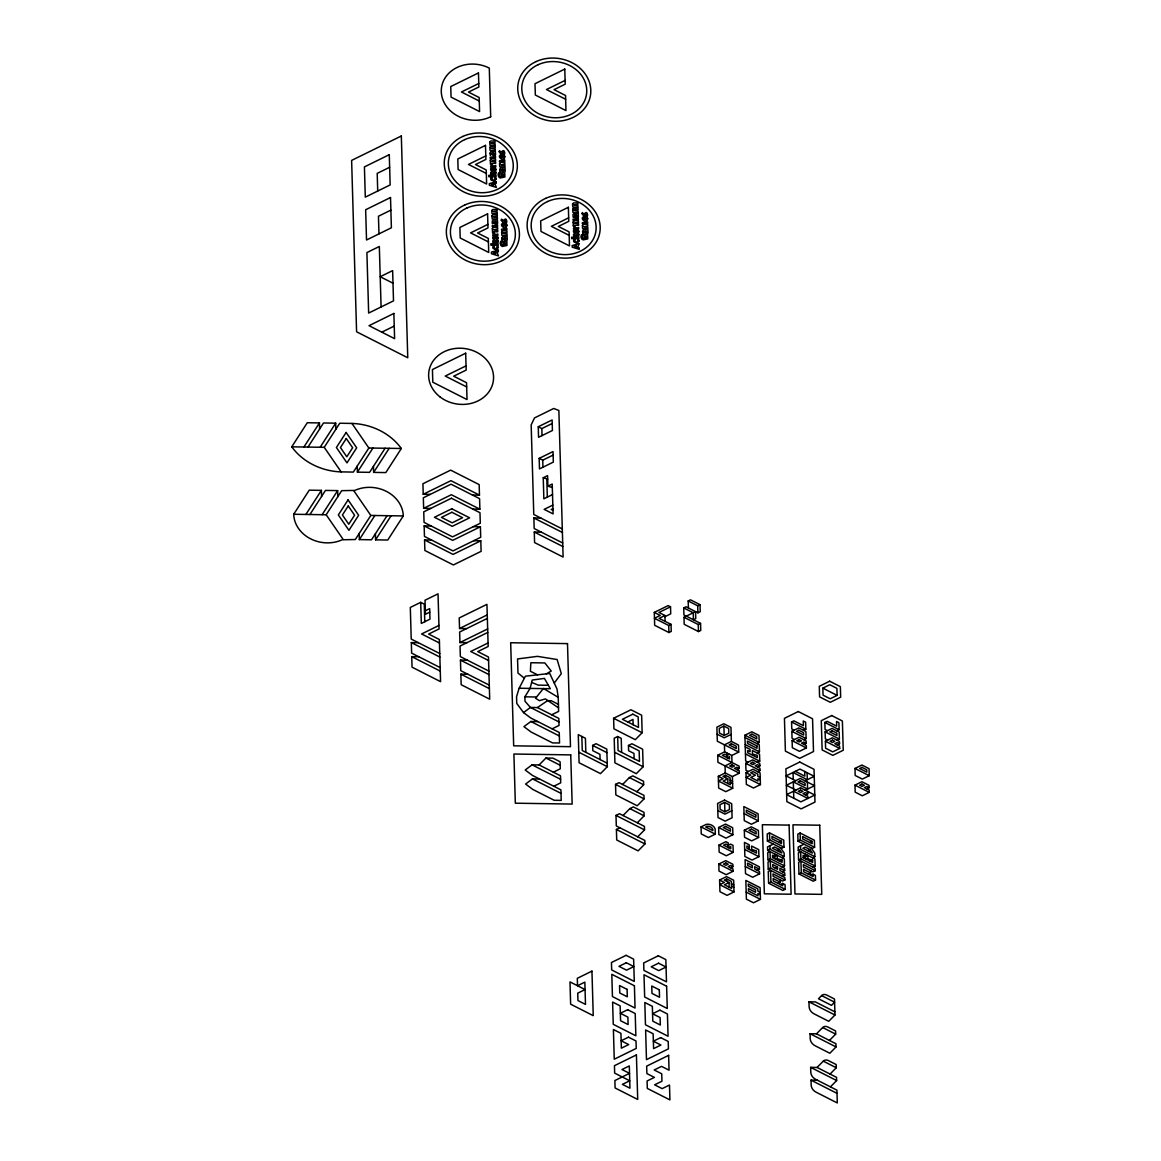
<?xml version="1.0" encoding="UTF-8"?>
<svg xmlns="http://www.w3.org/2000/svg" width="1161" height="1161" viewBox="0 0 1161 1161"><rect width="100%" height="100%" fill="white"/><g stroke="black" fill="none" stroke-linecap="round" stroke-linejoin="round"><path stroke-width="1.5" d="M551.707 714.784L558.63 711.388L558.223 697.34L556.961 688.821L549.733 673.467L525.396 676.195L519.141 688.241L516.558 696.702L516.747 703.435L523.538 712.607L530.722 717.977L559.239 732.46L559.544 742.996L552.52 742.895L531.128 732.025L523.945 726.655L530.824 721.489L537.848 721.605M558.934 721.924L530.417 707.441L525.004 701.273L524.874 696.818L530.084 688.4L532.246 680.056L544.422 678.401L550.314 688.72L519.141 688.241M373.45 466.316L373.624 472.396L385.815 472.585L401.343 448.494L368.864 448.001L353.336 472.092L340.158 471.859A58.471 50.271 8.2 0 1 291.759 446.811L307.273 422.735L319.449 422.923L319.623 429.004M303.921 447.014L319.449 422.923M307.984 447.072L323.513 422.981L335.689 423.17L335.863 429.251M320.16 447.261L335.689 423.17M291.745 446.825L324.224 447.319L339.752 423.228L352.929 423.46A58.471 50.271 8.2 0 1 401.329 448.509M375.409 533.755L375.584 539.836L387.759 540.025L403.288 515.934L370.823 515.44L355.295 539.531L342.205 539.778A32.566 28.009 8.2 0 1 293.704 514.265L309.232 490.174L321.408 490.363L321.582 496.444M305.88 514.454L321.408 490.363M309.943 514.512L325.472 490.421L337.648 490.61L337.822 496.69M322.119 514.7L337.648 490.61M293.704 514.265L326.168 514.758L341.697 490.668L354.802 490.421A32.566 28.009 8.2 0 1 403.288 515.934M385.104 448.248L369.575 472.338L357.399 472.15L372.928 448.059M373.624 472.396L389.167 448.32M387.063 515.687L371.52 539.778L359.344 539.589L374.887 515.499M375.584 539.836L391.112 515.76M554.247 683.06L561.314 673.656L557.135 659.535L537.427 656.357L517.559 658.94L517.98 673.046L524.351 678.227M539.517 778.987L532.478 778.886L525.599 784.052L532.783 789.422L554.189 800.277L561.213 800.393L560.908 789.857L532.377 775.374L525.193 770.004L532.072 764.838L539.11 764.939L545.931 758.031L552.955 758.133L560.095 761.761L560.299 768.785L553.362 772.181M600.092 759.555L599.932 754.287L592.807 750.674L592.647 745.406L596.115 743.708L606.811 749.135L607.319 766.695L600.498 773.618L579.092 762.748L578.28 734.652L585.42 738.265L585.826 752.313M642.149 732.751L635.314 739.673L613.922 728.818L613.618 718.282L630.945 709.763L641.641 715.191L642.149 732.751L613.618 718.282M622.572 784.488L629.393 777.565L632.861 775.867L643.557 781.295L643.658 784.807L636.823 791.729M634.109 758.713L633.964 753.445L628.609 750.732L628.464 745.464L631.932 743.766L642.628 749.193L643.136 766.753L636.301 773.676L614.909 762.821L614.198 738.222L617.667 736.524L621.222 738.338L621.628 752.386M623.036 815.53L629.857 808.607L633.325 806.91L644.021 812.337L644.123 815.849L637.302 822.772M644.065 798.855L637.229 805.778L615.838 794.922L615.533 784.386L619.002 782.674L643.963 795.343L644.065 798.855L615.533 784.386M637.708 836.82L644.529 829.897L644.428 826.385L619.466 813.716L615.998 815.414L616.302 825.95L644.834 840.433L644.935 843.945L638.115 850.868L616.709 839.998L616.404 829.462L619.872 827.764M821.596 995.601L818.49 998.765L831.479 1005.353L834.599 1002.204L821.596 995.601A3.962 3.41 8.2 0 1 826.53 994.962L834.498 998.997L834.962 1015.004L828.751 1021.303L814.122 1013.887A9.636 8.287 8.2 0 1 809.115 1006.616L808.97 1001.812L815.385 1001.914L834.875 1011.797M816.459 1033.841L835.949 1043.739L836.051 1046.932L829.825 1053.245L815.211 1045.814A9.636 8.287 8.2 0 1 810.189 1038.544L810.059 1033.74L816.459 1033.841L822.685 1027.543A3.962 3.41 8.2 0 1 827.619 1026.89L835.586 1030.939L835.673 1034.132L829.462 1040.445M817.431 1080.252L811.017 1080.151L811.162 1084.955A9.636 8.287 8.2 0 0 816.168 1092.225L837.284 1102.95L836.921 1090.15L815.806 1079.425A9.636 8.287 8.2 0 1 810.784 1072.154L810.654 1067.365L817.054 1067.452L823.28 1061.154A3.962 3.41 8.2 0 1 828.214 1060.501L836.181 1064.55L836.268 1067.757L830.057 1074.056M830.42 1086.856L836.646 1080.557L836.544 1077.35L817.054 1067.452M523.538 712.607L530.417 707.441L537.441 707.557L558.833 718.412L559.036 725.436L552.114 728.847M537.441 707.557L547.513 700.678L551.301 700.736L558.426 704.364M546.309 673.859L551.243 671.058L544.857 662.946L530.867 662.728L530.388 671.261L537.572 674.831M478.767 83.476L461.454 91.995L479.275 101.036M565.102 80.399L546.497 89.542L565.654 99.266M389.632 167.286L377.209 173.395L377.717 191.043M485.806 155.908L468.493 164.427L486.328 173.468M390.88 210.126L378.457 216.236L378.965 233.883M487.896 224.378L470.582 232.882L488.418 241.938M568.672 217.818L551.359 226.337L569.18 235.378M381.809 332.162L394.247 326.067M466.054 365.86L445.258 376.062L466.664 386.932M538.254 426.769L552.114 419.963L552.418 430.499L538.559 437.305L538.254 426.769L541.824 428.583L552.215 423.475M423.228 494.281L450.947 480.669L479.478 495.137L479.174 484.601L450.642 470.132L422.923 483.745L423.228 494.281L430.267 494.397M423.649 508.329L451.353 494.717L479.885 509.2L479.58 498.649L451.048 484.181L423.33 497.793L423.649 508.329L430.673 508.445M539.168 458.377L553.028 451.571L553.333 462.107L539.488 468.913L539.168 458.377L542.738 460.191L553.129 455.083M552.52 494.571L543.856 498.824L543.246 477.751L547.586 475.633L547.89 486.169L552.317 487.547M543.246 477.751L547.687 479.145M547.89 486.169L552.215 484.035L553.086 513.888L544.161 509.374L552.825 505.108M480.393 526.76L452.674 540.373L424.157 525.889L424.462 536.426L452.979 550.909L480.698 537.296L480.393 526.76L473.369 526.644M480.799 540.808L453.08 554.421L424.563 539.952L424.868 550.488L453.385 564.957L481.104 551.344L480.799 540.808L473.775 540.692M552.926 508.62L551.199 509.476L552.984 510.376M424.781 621.715L424.273 604.155L420.703 602.341L410.312 607.45L411.226 639.072L439.758 653.541M425.347 610.759L429.672 608.625L429.976 619.161L421.312 623.428L420.703 602.341M429.773 612.137L425.448 614.271L425.028 600.222L438.031 593.837L439.047 628.957L428.656 634.066L439.351 639.493L440.57 681.652L412.039 667.169L411.734 656.633L418.773 656.734M438.945 625.445L421.617 633.964L439.453 643.005M467.883 674.265L460.859 674.164L461.164 684.7L489.695 699.183L488.476 657.024L477.781 651.597L488.171 646.488L486.938 604.344L459.234 617.957L459.538 628.507L487.257 614.88M487.359 618.392L459.64 632.019L459.945 642.555L466.969 642.657M459.945 642.555L487.664 628.928M487.765 632.44L460.046 646.067L460.351 656.604L488.883 671.087M488.07 642.976L470.742 651.495L488.578 660.536M665.093 621.367L664.919 615.504L659.143 618.349L671.043 624.371L671.247 631.395L668.925 632.542L654.673 625.3L654.296 612.413L668.155 605.607L670.521 606.811L670.724 613.835L664.963 616.68M670.521 606.811L658.984 612.486L664.919 615.504M688.4 608.001L688.197 600.963L690.505 599.831L700.025 604.663L700.228 611.687L697.906 612.819L686.02 606.782L683.713 607.929L683.916 614.953L700.562 623.399L700.765 630.423L698.458 631.555L684.192 624.313L683.989 617.289L695.541 611.615L695.744 618.639L693.436 619.771L693.233 612.747L683.713 607.929M688.197 600.963L697.703 605.795L700.025 604.663M654.296 612.413L660.232 615.432L654.47 618.276L668.721 625.518L671.043 624.371M683.989 617.289L698.254 624.531L700.562 623.399M627.782 721.997L632.977 719.443L633.137 724.711M553.782 786.229L560.705 782.833L560.502 775.809L539.11 764.939M723.898 726.104L719.283 728.368L719.414 733.055L724.174 735.464L728.789 733.201L728.658 728.513L723.898 726.104L724.174 735.464M822.844 688.139L829.767 684.729L836.907 688.357L837.11 695.381L830.173 698.777L823.047 695.163L822.844 688.139L837.11 695.381M731.169 734.405L724.232 737.801L717.106 734.187M731.372 741.429L724.435 744.84L724.638 751.864L731.778 755.477L738.701 752.067L738.498 745.043L731.372 741.429L730.966 727.381L723.825 723.753L716.903 727.163L717.309 741.211L738.701 752.067M748.047 762.182L745.667 760.977L744.927 735.218L751.849 731.807L758.989 735.435L759.192 742.46L756.885 743.591M717.716 755.26L739.107 766.129L739.18 768.466L736.8 767.261L734.492 768.393L739.252 770.802L739.31 773.153L717.919 762.284L717.716 755.26L724.638 751.864M794.153 730.196L791.773 728.992L791.57 721.968L793.877 720.836L803.397 725.654L803.252 720.981L805.632 722.186L805.836 729.21L803.528 730.342M729.398 754.273L727.091 755.405L724.711 754.2L722.403 755.332L729.529 758.96L729.471 756.609L727.163 757.741L727.018 753.068M794.429 739.572L792.049 738.352L791.846 731.328L798.768 727.932L805.908 731.546L806.111 738.57L803.804 739.702M757.146 752.952L759.454 751.82L759.25 744.796L744.999 737.554M827.43 730.704L825.065 729.5L824.861 722.476L827.169 721.344L836.675 726.162L836.544 721.489L838.91 722.693L839.113 729.718L836.805 730.85M732.388 776.549L732.722 788.261L725.799 791.671L718.659 788.043L718.325 776.332L725.248 772.936L732.388 776.549L739.31 773.153M748.323 771.543L745.942 770.338L745.739 763.314L752.662 759.918L759.802 763.532L759.875 765.868L757.553 767.015M806.242 743.258L803.862 742.053L801.554 743.185L806.314 745.594L806.373 747.945L799.45 751.341L792.324 747.728L792.121 740.703L799.044 737.293L806.169 740.921L806.242 743.258L803.934 744.39M727.773 778.828L723.143 781.092L730.284 784.72L730.08 777.681L725.32 775.272L723.013 776.404L727.773 778.828L727.903 783.501M736.872 769.598L739.18 768.466M757.422 762.327L759.729 761.195L759.526 754.171L752.401 750.543L752.502 754.055L757.219 755.303L757.291 757.64L747.771 752.821L747.713 750.47L750.093 751.675L750.021 749.338L745.26 746.929M827.706 740.079L825.326 738.86L825.123 731.836L832.06 728.44L839.185 732.054L839.388 739.078L837.081 740.225M746.015 772.689L752.938 769.279L760.078 772.892L760.411 784.604L753.489 788.014L746.349 784.386L746.015 772.689L750.761 775.098L746.146 777.362L760.411 784.604M757.698 771.688L760.005 770.556L759.933 768.219L755.187 765.796L757.494 764.664L759.875 765.868M839.534 743.766L837.154 742.561L834.846 743.693L839.592 746.102L839.664 748.453L832.727 751.849L825.602 748.235L825.398 741.211L832.321 737.801L839.461 741.429L839.534 743.766L837.212 744.898M724.609 802.425L719.994 804.689L720.125 809.377L724.885 811.786L729.5 809.522L729.369 804.834L724.609 802.425L724.885 811.786M731.88 810.726L724.957 814.122L717.817 810.509M701.041 826.908L706.193 824.368A7.329 6.298 8.2 0 1 715.147 828.925L715.307 834.149L708.37 837.545L701.244 833.932L701.041 826.908L715.307 834.149M804.994 780.86L814.224 776.317L799.958 769.075L786.113 775.882L795.619 780.714M718.615 827.488L725.552 824.092L732.678 827.706L732.881 834.73L725.959 838.14L718.833 834.527L718.615 827.488L732.881 834.73M805.255 790.22L814.5 785.678L800.234 778.45L786.374 785.257L795.895 790.075M854.989 768.451L861.912 765.041L869.052 768.669L869.255 775.693L862.318 779.089L855.193 775.475L854.989 768.451L869.255 775.693M805.4 794.908L807.708 793.776L807.635 791.425M758.307 820.842L751.385 824.252L744.245 820.624L743.838 806.576L758.104 813.817L758.307 820.842L744.041 813.6M744.332 830.231L751.269 826.835L758.394 830.449L758.597 837.473L751.675 840.883L744.535 837.255L744.332 830.231L758.597 837.473M718.949 845.106L725.872 841.71L728.252 842.915L728.382 847.603L730.704 846.456L730.762 848.807L723.637 845.179L725.944 844.047L728.324 845.252L730.632 844.12L733.012 845.324L733.215 852.348L726.278 855.759L719.152 852.13L718.949 845.106L733.215 852.348M869.125 787.695L866.745 786.49L864.437 787.622L869.183 790.031L869.255 792.368L862.318 795.778L855.193 792.165L854.989 785.141L861.912 781.73L869.052 785.344L869.125 787.695L866.803 788.827M769.496 832.887L767.189 834.033L767.392 841.057L781.658 848.299L783.965 847.153L783.762 840.129L769.496 832.887L769.699 839.911L783.965 847.153M732.925 866.614L730.559 865.395L728.237 866.541L732.997 868.95L733.07 871.287L726.133 874.697L719.007 871.069L718.804 864.045L725.727 860.649L732.867 864.263L732.925 866.614L730.617 867.746M767.392 841.057L769.699 839.911M773.328 844.076L767.552 846.906L767.653 850.418L784.299 858.864L784.502 865.888L782.195 867.02M779.133 842.407L781.455 841.261L781.513 843.612L772.007 838.779L771.934 836.442L781.455 841.261M800.118 833.017L797.81 834.149L798.013 841.174L812.279 848.415L814.587 847.283L814.383 840.259L800.118 833.017L800.321 840.042L814.587 847.283M767.653 850.418L769.975 849.286L784.226 856.528L784.125 853.016L780.468 847.69M751.733 850.723L751.602 846.035L758.728 849.649L758.931 856.673L752.009 860.083L744.869 856.47L744.462 842.407L749.222 844.831L749.353 849.504M777.028 850.563L779.336 849.431L781.788 852.972L772.283 848.154L774.59 847.008L779.336 849.431M798.013 841.174L800.321 840.042M719.602 880.009L726.539 876.613L733.665 880.227L733.999 891.938L727.076 895.349L719.951 891.721L719.602 880.009L724.362 882.433L719.747 884.697L733.999 891.938M729.05 882.505L724.42 884.769L731.561 888.397L731.357 881.359L726.597 878.95L724.29 880.082L729.05 882.505L729.181 887.178M770.236 858.647L770.033 851.623L767.726 852.755L767.929 859.779L770.236 858.647L784.502 865.888M772.544 857.515L777.173 855.251L777.275 858.763L781.992 859.996L782.064 862.347L772.544 857.515L772.486 855.178L774.866 856.383M803.963 844.192L798.188 847.022L798.289 850.549L814.935 858.995L815.138 866.019L812.831 867.151M809.768 842.523L812.076 841.391L812.149 843.728L802.643 838.91L802.57 836.559L812.076 841.391M776.114 859.329L777.275 858.763M781.919 857.66L784.226 856.528M757.117 870.3L759.439 869.168L759.367 866.817L745.101 859.575L745.507 873.638L752.647 877.252L759.57 873.841L759.497 871.505L754.752 869.096L754.679 866.745L759.439 869.168M798.289 850.549L800.597 849.402L814.862 856.644L814.761 853.132L811.089 847.806M778.494 860.533L779.641 859.967M779.684 861.143L781.992 859.996M770.512 868.022L770.309 860.998L768.002 862.13L768.205 869.154L770.512 868.022L784.778 875.263L784.705 872.912L779.96 870.503L779.887 868.167L784.633 870.576L784.575 868.239L767.929 859.779M807.664 850.679L809.972 849.547L812.424 853.103L802.904 848.27L805.212 847.138L809.972 849.547M775.2 868.094L777.507 866.948L777.58 869.299L772.82 866.875L772.747 864.539L777.507 866.948M800.872 858.777L800.669 851.753L798.362 852.885L798.565 859.909L800.872 858.777L815.138 866.019M803.18 857.645L807.795 855.367L807.896 858.879L812.627 860.127L812.685 862.463L803.18 857.645L803.107 855.294L805.487 856.499M806.75 859.445L807.896 858.879M782.325 871.708L784.633 870.576M812.555 857.776L814.862 856.644M809.13 860.649L810.276 860.083M810.305 861.259L812.627 860.127M770.919 882.07L770.585 870.358L768.263 871.49L768.611 883.202L770.919 882.07L785.184 889.311L785.054 884.624L782.674 883.419L780.366 884.551M782.47 876.395L784.778 875.263M777.986 883.347L780.294 882.215L780.221 879.864M784.909 879.936L782.601 881.068L773.095 876.25L773.008 873.899L784.909 879.936L784.851 877.6L768.205 869.154M801.279 872.825L800.945 861.114L798.623 862.246L798.971 873.957L801.279 872.825L815.544 880.067L815.399 875.379L813.034 874.175L810.726 875.307M808.346 874.102L810.654 872.97L810.581 870.619M815.269 870.692L812.961 871.838L803.456 867.006L803.368 864.655L815.269 870.692L815.196 868.355L798.565 859.909M760.455 899.369L753.518 902.779L746.392 899.151L745.841 880.43L760.107 887.657L760.455 899.369L746.189 892.127M785.184 889.311L782.877 890.443L768.611 883.202M815.544 880.067L813.237 881.199L798.971 873.957M574.768 214.829L574.448 217.281L573.186 217.267L572.953 214.625L574.202 213.45L578.207 213.479L578.396 216.614A1.524 1.306 8.2 0 1 577.989 217.325A1.553 1.335 8.2 0 1 577.162 217.688L575.551 217.238L574.797 214.829M496.386 224.233C491.843 223.609 495.907 219.081 492.409 223.826L492.191 221.185L493.425 220.009L497.43 220.039L497.634 223.173A1.524 1.306 8.2 0 1 496.415 224.218M472.454 495.036L479.478 495.137M472.861 509.084L479.885 509.2M562.708 543L534.176 528.531L533.871 517.98L540.91 518.096M424.157 525.889L431.181 526.006M562.301 528.952L533.77 514.468L531.172 424.911L534.495 417.931L553.724 408.483L558.862 410.472L563.114 557.062L534.582 542.579L534.278 532.043L541.316 532.144M424.563 539.952L431.587 540.054M459.538 628.507L466.562 628.609M440.164 667.59L411.633 653.121L411.328 642.584L418.366 642.686M489.289 685.135L460.757 670.652L460.453 660.116L467.477 660.217M548.369 685.295L538.269 685.135L531.636 682.378M524.874 696.818L536.527 697.006M392.998 283.211L380.198 276.724L392.636 270.615L393.506 300.859L368.647 313.078L366.905 252.59L379.328 246.48L381.084 306.968M533.871 517.98L562.403 532.464M534.278 532.043L562.809 546.512M824.861 722.476L839.113 729.718M825.123 731.836L839.388 739.078M791.57 721.968L805.836 729.21M825.398 741.211L839.664 748.453M791.846 731.328L806.111 738.57M792.121 740.703L806.373 747.945M854.989 785.141L869.255 792.368M744.927 735.218L759.192 742.46M745.202 744.578L759.454 751.82M795.343 771.354L804.849 776.172L804.718 771.485M745.464 753.953L759.729 761.195M807.708 793.776L805.328 792.571L803.02 793.703L807.78 796.112L807.838 798.449L793.573 791.221L793.776 798.246M745.739 763.314L760.005 770.556M760.208 777.58L757.828 776.375L757.756 774.039L753.01 771.615L750.703 772.762L755.448 775.171L750.833 777.435L757.959 781.063L757.901 778.712L760.281 779.916M730.138 780.032L732.518 781.237M718.325 776.332L723.085 778.755L718.456 781.019L732.722 788.261M730.211 782.369L732.591 783.573M460.453 660.116L488.984 674.599M628.464 745.464L639.16 750.891L639.464 761.427L618.073 750.572L617.667 736.524M411.328 642.584L439.859 657.053M460.859 674.164L489.391 688.647M614.604 752.27L643.136 766.753M592.647 745.406L606.913 752.647M411.734 656.633L440.266 671.102M530.824 721.489L559.341 735.972M607.218 763.183L582.256 750.514L581.85 736.466M629.393 777.565L643.658 784.807M578.788 752.212L607.319 766.695M810.654 872.97L803.514 869.342L803.586 871.693L813.092 876.511L813.034 874.175M749.295 847.167L746.915 845.963L746.973 848.299L756.493 853.132L756.421 850.795L751.704 849.547M744.665 849.431L758.931 856.673M545.931 758.031L560.197 765.273M780.294 882.215L773.153 878.587L773.226 880.938L782.732 885.756L782.674 883.419M745.304 866.599L759.57 873.841M629.857 808.607L644.123 815.849M532.072 764.838L560.603 779.321M718.804 864.045L733.07 871.287M615.998 815.414L644.529 829.897M760.252 892.345L757.872 891.14L757.799 888.804L748.279 883.971L748.366 886.307L755.492 889.936L755.564 892.272L748.424 888.658L748.497 890.995L758.002 895.828L757.93 893.477L760.31 894.696M532.478 778.886L561.01 793.369M731.43 883.71L733.796 884.914M731.488 886.046L733.868 887.251M616.404 829.462L644.935 843.945M808.97 1001.812L834.962 1015.004M835.673 1034.132L822.685 1027.543M810.059 1033.74L836.051 1046.932M836.268 1067.757L823.28 1061.154M810.654 1067.365L836.646 1080.557M811.017 1080.151L837.008 1093.357M558.223 697.34L543.45 688.473L535.526 698.24L539.43 700.678L545.409 698.893L558.528 707.876M351.928 423.417L368.864 448.001M324.224 447.319L341.16 471.903M353.887 490.856L370.823 515.44M326.168 514.758L343.119 539.343M807.098 772.704L807.301 779.728L793.036 772.486L793.239 779.51M807.374 782.064L807.577 789.088L793.311 781.846L793.514 788.87M805.415 854.162L805.56 858.85M800.495 845.89L800.597 849.402M774.793 854.032L774.924 858.719M769.874 845.774L769.975 849.286M731.778 755.477L731.981 762.501L725.044 765.912L725.248 772.936M725.32 775.272L725.393 777.623M726.597 878.95L726.67 881.301M697.703 605.795L697.906 612.819M698.254 624.531L698.458 631.555M668.721 625.518L668.925 632.542M546.816 479.566L547.324 497.126M541.824 428.583L542.027 435.607M542.738 460.191L542.942 467.215M357.225 466.069L357.399 472.15M359.17 533.509L359.344 539.589M490.45 163.977L491.248 165.457L490.537 166.865L495.776 166.937L495.747 165.53C491.756 167.634 492.888 162.99 490.45 163.977M492.54 232.432L493.338 233.927L492.627 235.335L497.866 235.407L497.837 234C493.933 236.017 494.992 231.619 492.54 232.432M573.316 225.887L574.115 227.367L573.403 228.775L578.642 228.848L578.599 227.44C574.622 229.544 575.754 224.9 573.316 225.887M490.029 153.179L490.319 155.356C493.846 150.567 489.739 155.168 494.296 155.763A1.524 1.306 8.2 0 0 495.544 154.703L495.341 151.569L490.972 151.641L490.029 153.179M499.709 169.55L499.999 171.726C503.497 166.981 499.433 171.523 503.976 172.133A1.553 1.335 8.2 0 0 504.803 171.77A1.524 1.306 8.2 0 0 505.224 171.073L505.02 167.939L500.652 167.997L499.709 169.55M501.799 238.02L502.089 240.196C505.586 235.436 501.523 239.993 506.065 240.603A1.524 1.306 8.2 0 0 507.313 239.543L507.11 236.409L502.742 236.467L501.799 238.02M582.575 231.46L582.866 233.637C586.363 228.891 582.3 233.434 586.842 234.043A1.524 1.306 8.2 0 0 588.076 232.984L587.872 229.849L583.519 229.922L582.575 231.46M499.186 151.728L500.971 154.326L503.337 151.989L502.974 154.369L504.353 154.398A4.615 3.976 8.2 0 0 504.716 152.715L504.15 151.09A1.582 1.364 8.2 0 0 503.235 150.538C499.81 152.875 501.581 152.439 499.506 150.64L499.186 151.728M501.276 220.198L503.061 222.796L505.427 220.459L505.064 222.839L506.443 222.868A4.615 3.976 8.2 0 0 506.806 221.185L506.24 219.545A1.582 1.364 8.2 0 0 505.325 218.994C501.871 221.243 503.613 220.967 501.596 219.11L501.276 220.198M582.053 213.639L583.838 216.236L586.203 213.9L585.826 216.28L587.205 216.309A4.615 3.976 8.2 0 0 587.582 214.625L587.016 213A1.582 1.364 8.2 0 0 586.102 212.448C582.691 214.683 584.404 214.596 582.372 212.55L582.053 213.639M495.994 169.535C495.254 176.501 485.951 167.561 493.498 167.634C494.818 176.951 493.759 162.613 495.994 169.535M498.084 238.005C497.343 244.971 488.041 236.031 495.587 236.104C496.415 244.739 496.371 231.663 498.084 238.005M504.832 156.691C504.092 163.657 494.775 154.718 502.321 154.79C503.148 163.425 503.119 150.349 504.832 156.691M506.922 225.161C506.181 232.127 496.864 223.188 504.411 223.26C505.238 231.895 505.209 218.819 506.922 225.161M578.86 231.445C578.12 238.411 568.803 229.486 576.364 229.544C577.177 238.179 577.148 225.103 578.86 231.445M587.698 218.602C586.958 225.568 577.641 216.628 585.188 216.701C586.015 225.336 585.971 212.26 587.698 218.602M496.269 178.968L494.252 181.45L490.929 179.882A3.904 3.352 8.2 0 1 490.827 178.184C493.614 175.122 490.421 181.348 494.252 179.97C495.196 178.663 494.775 175.674 496.269 178.968M498.359 247.438L496.342 249.92L493.019 248.352A3.904 3.352 8.2 0 1 492.917 246.64C495.703 243.592 492.511 249.818 496.342 248.439C497.285 247.133 496.864 244.144 498.359 247.438M579.136 240.878L577.119 243.36L573.795 241.793A3.904 3.352 8.2 0 1 573.694 240.095C576.48 237.033 573.287 243.259 577.119 241.88C578.062 240.574 577.641 237.584 579.136 240.878M499.448 174.513C498.911 178.939 507.284 175.093 502.684 174.324L502.728 175.485L501.421 175.471L501.349 172.844L504.759 172.887L504.89 176.965L500.362 177.981A3.193 2.743 8.2 0 1 498.751 176.864L498.142 175.021A5.036 4.339 8.2 0 1 498.693 172.829L500.318 172.844L499.448 174.513M501.537 242.983C501.001 247.395 509.374 243.563 504.774 242.794L504.817 243.955L503.511 243.941L503.439 241.314L506.849 241.357L506.98 245.435L502.452 246.451A3.193 2.743 8.2 0 1 500.841 245.334L500.231 243.491A5.036 4.339 8.2 0 1 500.783 241.285L502.408 241.314L501.537 242.983M582.314 236.423C581.777 240.849 590.151 237.004 585.55 236.234L585.579 237.395L584.288 237.381L584.201 234.754L587.626 234.798L587.756 238.876L583.228 239.892A3.193 2.743 8.2 0 1 581.617 238.789L581.008 236.931A5.036 4.339 8.2 0 1 581.559 234.74L583.185 234.754L582.314 236.423M489.71 142.005L489.913 145.154L495.152 145.227L495.108 143.819L491.059 143.021L495.065 142.397L495.036 140.989L490.769 141.003L489.71 142.005M489.869 147.302L490.073 150.437L495.312 150.524L495.268 149.116L491.219 148.318L495.225 147.694L495.181 146.271L490.929 146.301L489.869 147.302M491.8 210.475L492.003 213.624L497.242 213.697L497.198 212.289L493.149 211.491L497.155 210.867L497.126 209.444L492.859 209.473L491.8 210.475M491.959 215.757L492.162 218.907L497.401 218.994L497.358 217.571L493.309 216.788L497.314 216.164L497.271 214.741L493.019 214.77L491.959 215.757M572.576 203.915L572.779 207.064L578.018 207.137L577.975 205.729L573.926 204.931L577.931 204.321L577.888 202.899L573.636 202.914L572.576 203.915M572.721 209.212L572.924 212.347L578.163 212.434L578.134 211.026L574.085 210.228L578.091 209.604L578.047 208.182L573.795 208.211L572.721 209.212M494.412 153.687L493.381 154.253L492.917 152.933L494.412 153.687M496.502 222.157L495.471 222.723L495.007 221.403L496.502 222.157M504.077 170.057L503.047 170.609L502.597 169.303L504.077 170.057M506.167 238.527L505.137 239.079L504.687 237.773L506.167 238.527M577.264 215.598L576.422 216.236L575.783 214.843L577.264 215.598M586.944 231.968L585.913 232.534L585.463 231.213L586.944 231.968M490.261 160.131L490.435 163.28L495.674 163.353L495.631 161.945L491.596 161.219L495.602 160.653L495.558 159.231L491.509 158.506L495.515 157.94L495.486 156.517L490.232 157.243A1.756 1.509 8.2 0 0 490.203 158.172L491.088 159.318L490.261 160.131M499.564 163.657L499.752 166.807L504.991 166.894L504.948 165.472L500.899 164.76L504.904 164.18L504.861 162.758L500.826 162.047L504.832 161.466L504.788 160.058L499.549 160.769A1.756 1.509 8.2 0 0 499.52 161.713L500.391 162.859L499.564 163.657M492.351 228.601L492.525 231.75L497.764 231.823L497.721 230.415L493.686 229.689L497.692 229.123L497.648 227.701L493.599 226.976L497.605 226.41L497.576 224.987L492.322 225.713A1.756 1.509 8.2 0 0 492.293 226.642L493.178 227.788L492.351 228.601M501.654 232.127L501.842 235.277L507.081 235.364L507.038 233.941L502.989 233.216L506.994 232.65L506.951 231.228L502.916 230.502L506.922 229.936L506.878 228.514L501.639 229.239A1.756 1.509 8.2 0 0 501.61 230.168L502.481 231.315L501.654 232.127M573.128 222.041L573.302 225.19L578.541 225.263L578.497 223.855L574.463 223.13L578.468 222.564L578.425 221.141L574.376 220.416L578.381 219.85L578.338 218.428L573.099 219.153A1.756 1.509 8.2 0 0 573.07 220.082L573.955 221.229L573.128 222.041M582.43 225.568L582.604 228.717L587.843 228.804L587.814 227.382L583.765 226.671L587.771 226.09L587.727 224.683L583.678 223.957L587.698 223.391L587.655 221.969L582.401 222.68A1.756 1.509 8.2 0 0 582.372 223.623L583.257 224.77L582.43 225.568M491.567 169.448C491.814 172.539 493.672 167.968 491.567 169.448M500.406 156.604C500.652 159.696 502.51 155.124 500.406 156.604M493.657 237.918C493.904 241.009 495.762 236.438 493.657 237.918M502.495 225.074C502.742 228.166 504.6 223.58 502.495 225.074M574.434 231.358C574.68 234.464 576.538 229.878 574.434 231.358M583.272 218.515C583.504 221.606 585.376 217.034 583.272 218.515M346.109 432.458L336.4 447.507L346.979 462.876L356.688 447.812L346.109 432.458M346.283 438.539L340.449 447.565L346.805 456.781L352.625 447.754L346.283 438.539M348.053 499.898L338.344 514.947L348.939 530.316L358.647 515.252L348.053 499.898M348.227 505.978L342.408 515.005L348.764 524.221L354.584 515.194L348.227 505.978M495.936 172.292L493.004 173.947L490.697 172.336L490.755 174.005L492.83 175.369L488.766 175.311L488.81 176.719L496.066 176.835L496.023 175.427L493.744 175.166L495.979 173.976L495.936 172.292M498.025 240.762L495.094 242.417L492.786 240.806L492.844 242.475L494.934 243.839L490.856 243.781L490.9 245.189L498.156 245.305L498.113 243.883L495.834 243.636L498.084 242.446L498.025 240.762M578.802 234.203L575.871 235.872L573.563 234.246L573.607 235.915L575.696 237.279L571.633 237.221L571.676 238.629L578.933 238.745L578.889 237.337L576.611 237.076L578.846 235.886L578.802 234.203M478.463 72.94L450.744 86.553L451.048 97.103L479.58 111.572L479.174 97.524L468.478 92.096L478.869 86.988L478.463 72.94M401.329 135.982L351.623 160.407L356.587 331.785L407.758 357.762L401.329 135.982M389.269 154.689L364.423 166.908L365.294 197.138L390.154 184.933L389.269 154.689M564.768 69.079L535.003 83.708L535.337 95.028L565.973 110.585L565.538 95.492L554.044 89.658L565.218 84.172L564.768 69.079M485.501 145.372L457.797 158.984L458.102 169.535L486.633 184.004L486.227 169.956L475.517 164.528L485.908 159.42L485.501 145.372M390.517 197.53L365.657 209.749L366.528 239.993L391.388 227.774L390.517 197.53M487.591 213.842L459.887 227.454L460.191 237.99L488.723 252.474L488.317 238.426L477.606 232.998L487.997 227.89L487.591 213.842M568.368 207.282L540.663 220.909L540.968 231.445L569.485 245.914L569.079 231.866L558.383 226.439L568.774 221.33L568.368 207.282M393.869 313.455L369.024 325.675L394.609 338.664L393.869 313.455M465.677 353.205L432.429 369.546L432.792 382.201L467.027 399.573L466.533 382.709L453.704 376.193L466.171 370.069L465.677 353.205M451.455 498.229L423.75 511.841L424.055 522.377L452.572 536.861L480.291 523.248L479.986 512.712L451.455 498.229M451.76 508.765L434.446 517.269L452.268 526.325L469.595 517.821L451.76 508.765M451.861 512.277L441.47 517.385L452.166 522.813L462.557 517.704L451.861 512.277M632.818 714.175L622.427 719.283L638.477 727.439L638.173 716.888L632.818 714.175M829.665 681.217L819.274 686.325L819.579 696.861L830.275 702.289L840.68 697.18L840.361 686.644L829.665 681.217M731.43 743.766L729.123 744.898L736.263 748.526L736.19 746.189L731.43 743.766M751.922 734.158L749.614 735.29L756.74 738.904L756.682 736.567L751.922 734.158M798.304 711.533L784.444 718.34L785.387 751.123L799.653 758.365L813.513 751.559L812.555 718.775L798.304 711.533M798.841 730.269L796.533 731.401L803.659 735.029L803.601 732.678L798.841 730.269M831.682 715.553L821.291 720.662L822.133 749.933L832.829 755.361L843.234 750.253L842.378 720.996L831.682 715.553M732.054 764.838L729.732 765.984L732.112 767.189L734.42 766.057L732.054 764.838M752.734 762.255L750.427 763.387L752.807 764.591L755.114 763.459L752.734 762.255M799.116 739.63L796.794 740.776L799.174 741.981L801.482 740.849L799.116 739.63M832.118 730.777L829.81 731.909L836.95 735.537L836.878 733.186L832.118 730.777M832.393 740.152L830.086 741.284L832.466 742.489L834.774 741.357L832.393 740.152M799.755 762.051L785.91 768.858L786.853 801.641L801.119 808.883L814.978 802.077L814.021 769.293L799.755 762.051M724.551 800.074L717.614 803.485L718.02 817.533L725.161 821.161L732.083 817.75L731.677 803.702L724.551 800.074M706.875 826.414L705.728 826.98L712.854 830.594L712.825 829.433A4.891 4.209 8.2 0 0 706.875 826.414M800.306 780.787L797.999 781.919L805.124 785.547L805.052 783.196L800.306 780.787M800.51 787.811L786.65 794.617L800.916 801.859L814.775 795.053L800.51 787.811M725.625 826.429L723.303 827.561L730.443 831.189L730.371 828.852L725.625 826.429M800.582 790.148L798.26 791.294L800.64 792.499L802.948 791.352L800.582 790.148M861.984 767.377L859.677 768.524L866.803 772.138L866.745 769.801L861.984 767.377M751.341 829.172L749.019 830.304L756.159 833.932L756.087 831.581L751.341 829.172M861.984 784.067L859.677 785.199L862.057 786.418L864.365 785.271L861.984 784.067M725.799 862.986L723.492 864.118L725.872 865.322L728.179 864.19L725.799 862.986M591.95 971.118L577.307 978.317L577.525 985.733L584.839 982.133L585.492 1004.41L577.96 1000.579L577.743 993.163L585.057 989.564L569.993 981.901L570.631 1004.178L593.242 1015.657L591.95 971.118M626.098 955.329L611.455 962.527L611.673 969.943L634.283 981.422L633.63 959.146L626.098 955.329M626.316 962.745L618.987 966.344L626.534 970.175L633.848 966.576L626.316 962.745M658.316 955.779L643.673 962.977L643.891 970.393L666.487 981.872L665.848 959.596L658.316 955.779M658.534 963.195L651.205 966.794L658.737 970.625L666.066 967.026L658.534 963.195M627.68 1009.707L620.351 1013.306L627.898 1017.123L628.101 1024.553L620.569 1020.722L620.134 1005.876L612.602 1002.059L613.255 1024.321L635.851 1035.801L635.212 1013.524L627.68 1009.707M659.883 1010.157L652.569 1013.756L660.101 1017.573L660.319 1025.003L652.787 1021.172L652.351 1006.326L644.819 1002.509L645.458 1024.771L668.068 1036.251L667.43 1013.974L659.883 1010.157M628.478 1037.165L621.15 1040.764L628.681 1044.581L621.367 1048.18L620.932 1033.334L613.4 1029.517L614.256 1059.209L636.228 1048.412L636.01 1040.982L628.478 1037.165M660.682 1037.615L653.367 1041.214L660.899 1045.031L653.585 1048.63L653.15 1033.783L645.618 1029.952L646.474 1059.645L668.431 1048.862L668.214 1041.432L660.682 1037.615M636.417 1054.914L614.445 1065.696L614.662 1073.127L629.741 1080.775L622.412 1084.374L629.944 1088.191L629.306 1065.929L621.991 1069.528L629.523 1073.344L614.88 1080.543L615.098 1087.973L637.708 1099.452L636.417 1054.914M668.62 1055.364L646.662 1066.146L646.88 1073.577L654.412 1077.393L647.083 1080.993L647.301 1088.423L669.912 1099.888L669.491 1085.042L662.162 1088.641L654.63 1084.824L661.944 1081.225L661.726 1073.794L654.194 1069.978L661.523 1066.378L669.055 1070.195L668.62 1055.364M536.237 61.518L534.699 62.259A36.644 31.507 8.2 0 0 536.28 116.492L537.862 117.276A36.644 31.507 8.2 0 0 590.804 90.224A36.644 31.507 8.2 0 0 536.237 61.518M538.24 64.653L536.875 65.306A32.566 28.009 8.2 0 0 538.269 113.517L539.676 114.213A32.566 28.009 8.2 0 0 586.74 90.166A32.566 28.009 8.2 0 0 538.24 64.653M490.697 116.753L489.782 117.188A32.566 28.009 8.2 0 1 441.282 91.675A32.566 28.009 8.2 0 1 488.346 67.628L489.289 68.093L490.697 116.753M462.76 136.461L461.222 137.201A36.644 31.507 8.2 0 0 462.804 191.434L464.385 192.233A36.644 31.507 8.2 0 0 517.327 165.167A36.644 31.507 8.2 0 0 462.76 136.461M464.763 139.596L463.399 140.249A32.566 28.009 8.2 0 0 464.806 188.459L466.2 189.156A32.566 28.009 8.2 0 0 513.264 165.109A32.566 28.009 8.2 0 0 464.763 139.596M464.85 204.931L463.312 205.671A36.644 31.507 8.2 0 0 464.893 259.904L466.475 260.688A36.644 31.507 8.2 0 0 519.417 233.637A36.644 31.507 8.2 0 0 464.85 204.931M466.853 208.066L465.488 208.719A32.566 28.009 8.2 0 0 466.896 256.929L468.289 257.626A32.566 28.009 8.2 0 0 515.353 233.579A32.566 28.009 8.2 0 0 466.853 208.066M545.626 198.371L544.088 199.111A36.644 31.507 8.2 0 0 545.67 253.345L547.252 254.143A36.644 31.507 8.2 0 0 600.193 227.077A36.644 31.507 8.2 0 0 545.626 198.371M547.629 201.506L546.265 202.159A32.566 28.009 8.2 0 0 547.658 250.37L549.066 251.066A32.566 28.009 8.2 0 0 596.13 227.019A32.566 28.009 8.2 0 0 547.629 201.506M496.211 181.711L489.318 183.641L489.376 185.281L496.371 187.414L494.847 183.612L496.255 183.264L496.211 181.711M498.301 250.181L491.408 252.097L491.466 253.751L498.461 255.884L496.937 252.082L498.345 251.734L498.301 250.181M579.078 243.621L572.184 245.551L572.228 247.191L579.237 249.325L579.194 247.815L577.772 247.424L579.078 243.621M493.599 183.931L491.321 184.512L493.628 185.165L493.599 183.931M495.689 252.401L493.41 252.982L495.718 253.62L495.689 252.401M576.466 245.842L574.187 246.422L576.495 247.075L576.466 245.842M567.497 643.615L510.68 642.744L513.67 745.812L570.486 746.683L567.497 643.615M570.733 754.897L513.902 754.026L515.324 803.194L572.155 804.065L570.733 754.897M819.739 825.224L792.978 824.818L794.98 893.941L821.741 894.362L819.739 825.224M789.103 825.108L762.356 824.702L764.359 893.825L791.105 894.231L789.103 825.108M756.943 745.928L747.437 741.11L747.51 743.446L757.016 748.279L756.943 745.928M755.796 814.949L746.291 810.131L746.349 812.468L755.869 817.3L755.796 814.949M752.299 865.54L747.539 863.131L747.611 865.467L752.372 867.891L752.299 865.54M666.617 986.226L644.007 974.761L644.66 997.023L667.27 1008.503L666.617 986.226M659.303 989.825L651.756 986.008L651.974 993.424L659.521 997.255L659.303 989.825M634.414 985.776L611.803 974.311L612.442 996.573L635.052 1008.053L634.414 985.776M627.085 989.375L619.553 985.558L619.771 992.974L627.303 996.806L627.085 989.375M440.28 397.106A32.566 28.009 8.2 0 0 493.091 382.288A32.566 28.009 8.2 0 0 449.873 349.548A32.566 28.009 8.2 0 0 440.28 397.106"/></g></svg>
